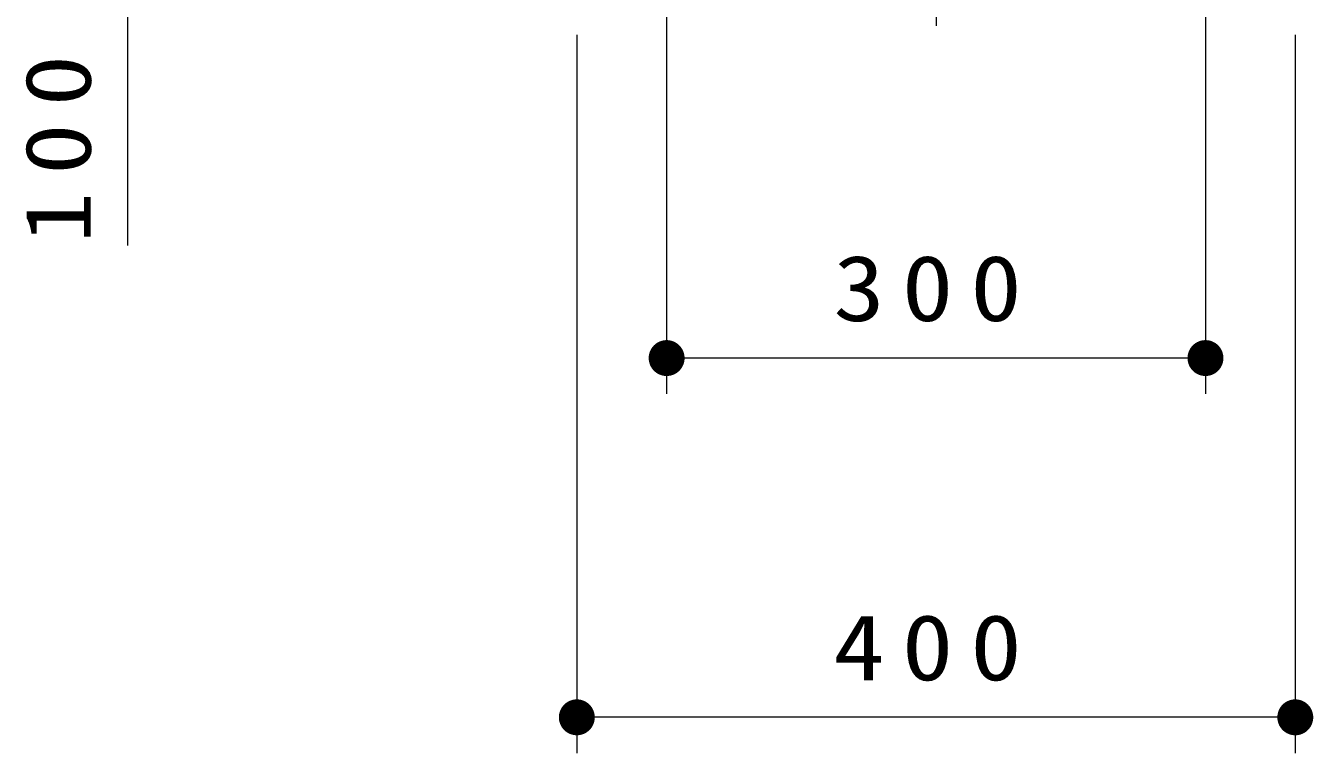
# Model space of a CAD drawing. Units: millimetres on the paper, scale 1:20. Extents: x -365 to 0, y -39 to 257.
# Drawn here: x -326.06 to -290.22, y 65.35 to 85.6 of the extents above; entities that cross this region are included whole.
import ezdxf

# ---------------------------------------------------------------- set-up
doc = ezdxf.new("R2010")
doc.units = ezdxf.units.MM
doc.linetypes.add('USER2', pattern=[6, 3, -1, 1, -1])
doc.layers.add('1_20', color=7, linetype='Continuous', lineweight=25)
doc.styles.add('ＭＳ ゴシック', font='')
doc.styles.get('ＭＳ ゴシック').set_extended_font_data('MS Gothic')

# ---------------------------------------------------------------- blocks, each defined once
blk = doc.blocks.new('filled_dot')
at = {"color": 0, "linetype": 'Continuous', "lineweight": -2, "const_width": 1.25}
blk.add_lwpolyline([(-0.625, 0, 1), (0.625, 0, 1)], format="xyb", close=True, dxfattribs=at)

msp = doc.modelspace()

# ---------------------------------------------------------------- linework, layer by layer
at = {"layer": '1_20', "linetype": 'USER2', "lineweight": 13}
msp.add_line((-300.717, 126.603), (-300.717, 85.353), dxfattribs=at)
at = {"layer": '1_20', "lineweight": 13}
for p, q in [((-323.217, 79.488), (-323.217, 91.353)), ((-308.217, 90.353), (-308.217, 75.353)), ((-293.217, 90.353), (-293.217, 75.353)), ((-310.717, 85.353), (-310.717, 65.353)), ((-290.717, 85.353), (-290.717, 65.353)), ((-293.217, 76.353), (-308.217, 76.353)), ((-290.717, 66.353), (-310.717, 66.353))]:
    msp.add_line(p, q, dxfattribs=at)

# ---------------------------------------------------------------- block references
at = {"layer": '1_20', "lineweight": 13, "xscale": 0.4, "yscale": 0.4}
for p in [(-308.217, 76.353), (-310.717, 66.353)]:
    msp.add_blockref('filled_dot', p, dxfattribs=at)
at = {"layer": '1_20', "lineweight": 13, "xscale": 0.4, "yscale": 0.4, "rotation": 180}
for p in [(-293.217, 76.353), (-290.717, 66.353)]:
    msp.add_blockref('filled_dot', p, dxfattribs=at)

# ---------------------------------------------------------------- texts
at = {"layer": '1_20', "insert": (-324.217, 82.405), "char_height": 1.833, "attachment_point": 8, "rotation": 90, "style": 'ＭＳ ゴシック'}
msp.add_mtext('\\T1.33;\\W1.15;100', dxfattribs=at)
at = {"layer": '1_20', "char_height": 1.833, "attachment_point": 8, "style": 'ＭＳ ゴシック'}
for s, insert in [('\\T1.33;\\W1.15;300', (-300.717, 77.353)), ('\\T1.33;\\W1.15;400', (-300.717, 67.353))]:
    msp.add_mtext(s, dxfattribs=dict(at, insert=insert))

doc.saveas('drawing.dxf')
